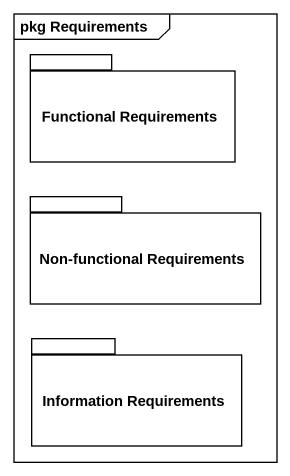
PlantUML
@startuml
mainframe pkg Requirements
package "Functional Requirements" as Functional_Requirements {
}
package "Non-functional Requirements" as Non_functional_Requirements {
}
package "Information Requirements" as Information_Requirements {
}
@enduml
